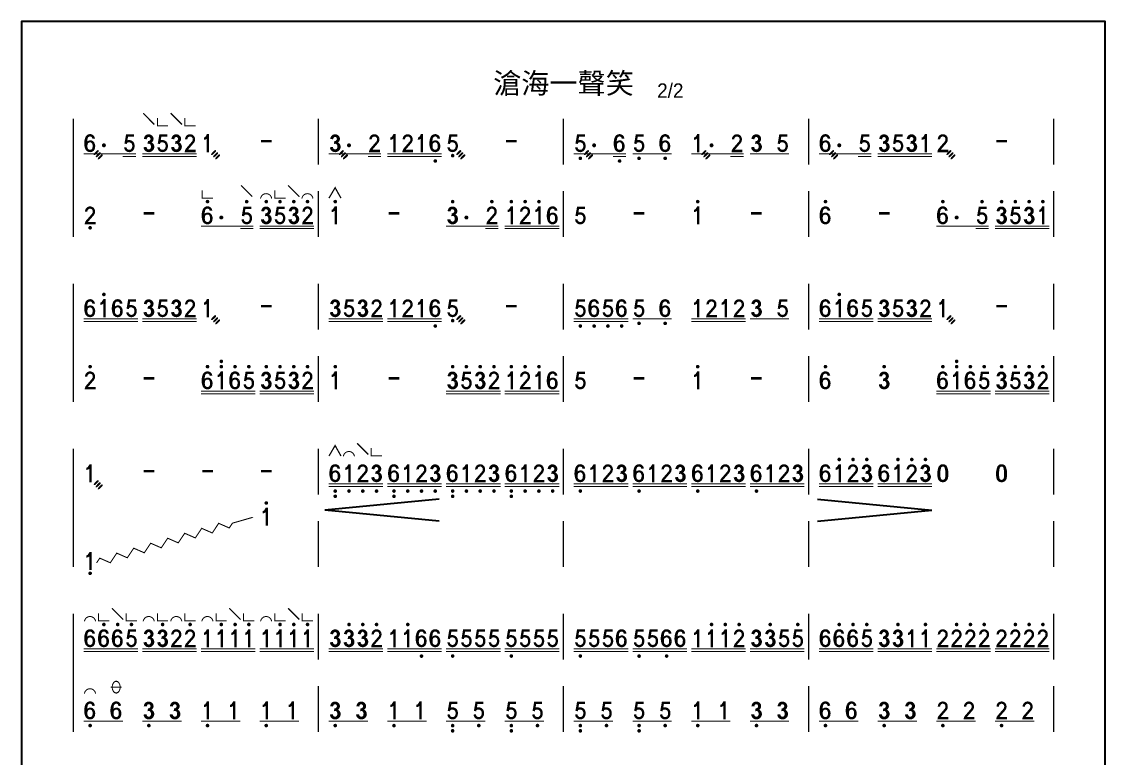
# Model space of a CAD drawing. Header units: millimetres. Extents: x 41 to 281, y 18 to 645.
# Drawn here: x 71.4 to 281.4, y 172.3 to 314.9 of the extents above; entities that cross this region are included whole.
import ezdxf
from ezdxf.enums import TextEntityAlignment as Align

# ---------------------------------------------------------------- set-up
doc = ezdxf.new("R2010")
doc.units = ezdxf.units.MM
for name, color, linetype in [('bar', 181, 'Continuous'), ('main', 7, 'Continuous'), ('TEXT', 2, 'Continuous'), ('圖層1', 1, 'Continuous'), ('自繪線', 1, 'Continuous')]:
    doc.layers.add(name, color=color, linetype=linetype)
doc.styles.add('文字', font='kaiu.ttf')
doc.styles.add('音符_數字', font='MS PGothic.ttf', dxfattribs={"height": 3})

# ---------------------------------------------------------------- blocks, each defined once
blk = doc.blocks.new('M-NOTE6')
blk.add_lwpolyline([(0.191, 0.753, 0.144, 0.13, 0.41111), (-0.008, 0.935, 0.13, 0.141, 0.309347), (-0.2, 0.793, 0.141, 0.16, 0.057122), (-0.234, 0.636, 0.16, 0.164, 0.01489), (-0.245, 0.491, 0.164, 0.142, 0.084777), (-0.211, 0.222, 0.142, 0.13, 0.31935), (-0.008, 0.065, 0.13, 0.142, 0.359939), (0.194, 0.219, 0.142, 0.144, 0.050524), (0.209, 0.336, 0.144, 0.133, 0.101442), (0.187, 0.466, 0.133, 0.124, 0.125753), (0.118, 0.56, 0.124, 0.111, 0.200462), (-0.008, 0.598, 0.111, 0.1, 0.142765), (-0.127, 0.551, 0.1, 0.098, 0.181596), (-0.189, 0.448, 0.098, 0.098, 0.095331), (-0.188, 0.224, 0.098, 0.098, -2.819908)], format="xyseb")
at = {"layer": 'Defpoints'}
for p in [(0, 1), (-0.363, 0), (0, 0), (0.363, 0)]:
    blk.add_point(p, dxfattribs=at)
at = {"layer": 'Defpoints', "flags": 1}
for tag, p in [('ITONE', (-0.071, 0.764)), ('IFINGE', (-0.071, 0.75)), ('ISCALE', (-0.071, 0.738)), ('INOTE', (-0.071, 0.726)), ('ITEMPO', (-0.071, 0.713)), ('ITOWFINGE', (-0.071, 0.702)), ('ISLUR', (-0.071, 0.69)), ('IRE1', (-0.071, 0.678))]:
    blk.add_attdef(tag, p, '', height=0.01, dxfattribs=at)
blk = doc.blocks.new('MT0100')
for points in [[(0.568, 0.693, 0, 0.024, 0), (0.571, 0.697, 0.024, 0.0366, 0), (0.575, 0.701, 0.0366, 0.0533, 0), (0.582, 0.708, 0.0533, 0.0649, 0), (0.589, 0.715, 0.0649, 0.0737, 0), (0.596, 0.722, 0.0737, 0.0807, 0), (0.603, 0.729, 0.0807, 0.0864, 0), (0.61, 0.736, 0.0864, 0.0916, 0), (0.617, 0.743, 0.0916, 0.0955, 0), (0.624, 0.75, 0.0955, 0.0993, 0), (0.631, 0.757, 0.0993, 0.106, 0), (0.653, 0.778, 0.106, 0.111, 0), (0.673, 0.799, 0.111, 0.111, 0), (0.794, 0.92, 0.111, 0.0976, 0), (0.8, 0.927, 0.0976, 0.0845, 0), (0.808, 0.934, 0.0845, 0.0671, 0), (0.815, 0.941, 0.0671, 0.0427, 0), (0.822, 0.948, 0.0427, 0.0207, 0), (0.826, 0.952, 0.0207, 0, 0), (0.827, 0.953, 0, 0, 0)], [(0.68, 0.574, 0, 0.024, 0), (0.683, 0.577, 0.024, 0.0366, 0), (0.687, 0.581, 0.0366, 0.0533, 0), (0.694, 0.588, 0.0533, 0.0649, 0), (0.701, 0.595, 0.0649, 0.0737, 0), (0.708, 0.602, 0.0737, 0.0807, 0), (0.715, 0.609, 0.0807, 0.0864, 0), (0.722, 0.616, 0.0864, 0.0916, 0), (0.729, 0.623, 0.0916, 0.0955, 0), (0.736, 0.631, 0.0955, 0.0993, 0), (0.743, 0.637, 0.0993, 0.106, 0), (0.765, 0.659, 0.106, 0.111, 0), (0.786, 0.68, 0.111, 0.111, 0), (0.906, 0.8, 0.111, 0.0976, 0), (0.912, 0.807, 0.0976, 0.0845, 0), (0.92, 0.814, 0.0845, 0.0671, 0), (0.927, 0.822, 0.0671, 0.0427, 0), (0.934, 0.829, 0.0427, 0.0207, 0), (0.938, 0.832, 0.0207, 0, 0), (0.939, 0.833, 0, 0, 0)], [(0.792, 0.458, 0, 0.024, 0), (0.795, 0.461, 0.024, 0.0366, 0), (0.799, 0.465, 0.0366, 0.0533, 0), (0.806, 0.472, 0.0533, 0.0649, 0), (0.813, 0.479, 0.0649, 0.0737, 0), (0.82, 0.486, 0.0737, 0.0807, 0), (0.827, 0.493, 0.0807, 0.0864, 0), (0.834, 0.5, 0.0864, 0.0916, 0), (0.841, 0.507, 0.0916, 0.0955, 0), (0.848, 0.514, 0.0955, 0.0993, 0), (0.855, 0.521, 0.0993, 0.106, 0), (0.877, 0.543, 0.106, 0.111, 0), (0.898, 0.564, 0.111, 0.111, 0), (1.018, 0.684, 0.111, 0.0976, 0), (1.024, 0.691, 0.0976, 0.0845, 0), (1.032, 0.698, 0.0845, 0.0671, 0), (1.039, 0.705, 0.0671, 0.0427, 0), (1.046, 0.712, 0.0427, 0.0207, 0), (1.05, 0.716, 0.0207, 0, 0), (1.051, 0.717, 0, 0, 0)]]:
    blk.add_lwpolyline(points, format="xyseb")
blk = doc.blocks.new('M-NOTE.')
at = {"const_width": 0.11}
blk.add_lwpolyline([(-0.055, 0.38, 1), (0.055, 0.38, 1)], format="xyb", close=True, dxfattribs=at)
at = {"layer": 'Defpoints'}
for p in [(0, 1), (-0.363, 0), (0, 0), (0.363, 0)]:
    blk.add_point(p, dxfattribs=at)
at = {"layer": 'Defpoints', "flags": 1}
for tag, p in [('ITONE', (-0.028, 0.669)), ('IFINGE', (-0.028, 0.655)), ('ISCALE', (-0.028, 0.643)), ('INOTE', (-0.028, 0.631)), ('ITEMPO', (-0.028, 0.618)), ('ITOWFINGE', (-0.028, 0.607)), ('ISLUR', (-0.028, 0.595)), ('IRE1', (-0.028, 0.583))]:
    blk.add_attdef(tag, p, '', height=0.01, dxfattribs=at)
blk = doc.blocks.new('M-NOTE5')
at = {"const_width": 0.13}
blk.add_lwpolyline([(0.258, 0.921), (-0.127, 0.921), (-0.207, 0.461), (-0.191, 0.553, -0.366599), (0.163, 0.535, -0.073179), (0.183, 0.51, -0.280064), (0.177, 0.162, -0.029409), (0.166, 0.146, -0.688982), (-0.225, 0.275, -1.046171)], format="xyb", dxfattribs=at)
at = {"layer": 'Defpoints'}
for p in [(0, 1), (-0.363, 0), (0, 0), (0.363, 0)]:
    blk.add_point(p, dxfattribs=at)
at = {"layer": 'Defpoints', "flags": 1}
for tag, p in [('ITONE', (-0.041, 0.792)), ('IFINGE', (-0.041, 0.778)), ('ISCALE', (-0.041, 0.767)), ('INOTE', (-0.041, 0.754)), ('ITEMPO', (-0.041, 0.741)), ('ITOWFINGE', (-0.041, 0.73)), ('ISLUR', (-0.041, 0.718)), ('IRE1', (-0.041, 0.706))]:
    blk.add_attdef(tag, p, '', height=0.01, dxfattribs=at)
blk = doc.blocks.new('M-NOTE3')
for points in [[(-0.062, 0.528, 0.165, 0.121, 0), (-0.025, 0.522, 0.121, 0.1, 0), (0.01, 0.517, 0.1, 0.102, 0), (0.045, 0.511, 0.102, 0.147, -0.168198), (0.15, 0.455, 0.147, 0.172, -0.08479), (0.189, 0.395, 0.172, 0.186, -0.110749), (0.209, 0.292, 0.186, 0.171, -0.159875), (0.16, 0.157, 0.171, 0.156, -0.111563), (0.083, 0.095, 0.156, 0.151, -0.134423), (-0.014, 0.076, 0.151, 0.158, -0.132123), (-0.121, 0.113, 0.158, 0.167, -0.13805), (-0.189, 0.195, 0.167, 0.172, -0.07676), (-0.213, 0.281, 0.172, 0.172, -5.748251)], [(-0.199, 0.724, 0.16, 0.16, -0.10382), (-0.16, 0.834, 0.16, 0.15, -0.26465), (-0.016, 0.914, 0.15, 0.15, -0.031289), (0.028, 0.911, 0.15, 0.155, -0.125097), (0.093, 0.885, 0.155, 0.17, -0.136959), (0.164, 0.794, 0.17, 0.164, -0.215029), (0.159, 0.664, 0.164, 0.12, -0.329036), (-0.058, 0.551, 0.12, 0.12, 0.078474)]]:
    blk.add_lwpolyline(points, format="xyseb")
at = {"layer": 'Defpoints'}
for p in [(0, 1), (-0.363, 0), (0.363, 0), (0, 0)]:
    blk.add_point(p, dxfattribs=at)
at = {"layer": 'Defpoints', "flags": 1}
for tag, p in [('ITONE', (-0.212, 0.652)), ('IFINGE', (-0.212, 0.638)), ('ISCALE', (-0.212, 0.627)), ('INOTE', (-0.212, 0.614)), ('ITEMPO', (-0.212, 0.601)), ('ITOWFINGE', (-0.212, 0.59)), ('ISLUR', (-0.212, 0.578)), ('IRE1', (-0.212, 0.566))]:
    blk.add_attdef(tag, p, '', height=0.01, dxfattribs=at)
blk = doc.blocks.new('MT0120')
at = {"const_width": 0.07}
blk.add_lwpolyline([(0.669, -0.115), (0.046, 0.509)], dxfattribs=at)
blk = doc.blocks.new('MT0122')
at = {"const_width": 0.0566}
blk.add_lwpolyline([(0.666, -0.112), (0.071, -0.112), (0.071, 0.318)], dxfattribs=at)
blk = doc.blocks.new('M-NOTE2')
at = {"const_width": 0.13}
blk.add_lwpolyline([(-0.214, 0.707, -0.440003), (-0.001, 0.931, 0.00282), (0.001, 0.931, -0.340003), (0.201, 0.776, 0.000825), (0.202, 0.775, -0.24748), (0.147, 0.541), (-0.167, 0.176, 0.179983), (-0.233, 0, 1.078715)], format="xyb", dxfattribs=at)
blk.add_lwpolyline([(0.298, 0.065), (-0.225, 0.065)], dxfattribs=at)
at = {"layer": 'Defpoints'}
for p in [(0, 1), (-0.363, 0), (0, 0), (0.363, 0)]:
    blk.add_point(p, dxfattribs=at)
at = {"layer": 'Defpoints', "flags": 1}
for tag, p in [('ITONE', (-0.241, 0.688)), ('IFINGE', (-0.241, 0.674)), ('ISCALE', (-0.241, 0.662)), ('INOTE', (-0.241, 0.65)), ('ITEMPO', (-0.241, 0.637)), ('ITOWFINGE', (-0.241, 0.625)), ('ISLUR', (-0.241, 0.614)), ('IRE1', (-0.241, 0.602))]:
    blk.add_attdef(tag, p, '', height=0.01, dxfattribs=at)
blk = doc.blocks.new('M-NOTE1')
at = {"const_width": 0.13}
blk.add_lwpolyline([(-0.204, 0.748, 0.254816), (-0.061, 0.825), (0.025, 0.958), (0.025, 1), (0.025, 0)], format="xyb", dxfattribs=at)
at = {"layer": 'Defpoints'}
for p in [(0, 1), (-0.363, 0), (0, 0), (0.363, 0)]:
    blk.add_point(p, dxfattribs=at)
at = {"layer": 'Defpoints', "flags": 1}
for tag, p in [('ITONE', (-0.168, 0.591)), ('IFINGE', (-0.168, 0.577)), ('ISCALE', (-0.168, 0.565)), ('INOTE', (-0.168, 0.553)), ('ITEMPO', (-0.168, 0.54)), ('ITOWFINGE', (-0.168, 0.528)), ('ISLUR', (-0.168, 0.517)), ('IRE1', (-0.168, 0.505))]:
    blk.add_attdef(tag, p, '', height=0.01, dxfattribs=at)
blk = doc.blocks.new('M-NOTE-')
at = {"const_width": 0.135}
blk.add_lwpolyline([(-0.295, 0.612), (0.295, 0.612)], dxfattribs=at)
at = {"layer": 'Defpoints'}
for p in [(0, 1), (-0.363, 0), (0, 0), (0.363, 0)]:
    blk.add_point(p, dxfattribs=at)
at = {"layer": 'Defpoints', "flags": 1}
for tag, p in [('ITONE', (-0.259, 0.801)), ('IFINGE', (-0.259, 0.787)), ('ISCALE', (-0.259, 0.776)), ('INOTE', (-0.259, 0.763)), ('ITEMPO', (-0.259, 0.75)), ('ITOWFINGE', (-0.259, 0.739)), ('ISLUR', (-0.259, 0.727)), ('IRE1', (-0.259, 0.715))]:
    blk.add_attdef(tag, p, '', height=0.01, dxfattribs=at)
blk = doc.blocks.new('M-SCALEa')
at = {"const_width": 0.1}
blk.add_lwpolyline([(-0.05, -0.19, -1), (0.05, -0.19, -1)], format="xyb", close=True, dxfattribs=at)
blk = doc.blocks.new('M-SCALE1')
at = {"const_width": 0.1}
blk.add_lwpolyline([(-0.05, 1.26, 1), (0.05, 1.26, 1)], format="xyb", close=True, dxfattribs=at)
blk = doc.blocks.new('M-SCALEb')
at = {"const_width": 0.1}
for points in [[(-0.05, -0.19, -1), (0.05, -0.19, -1)], [(-0.05, -0.48, -1), (0.05, -0.48, -1)]]:
    blk.add_lwpolyline(points, format="xyb", close=True, dxfattribs=at)
blk = doc.blocks.new('MT0118')
at = {"const_width": 0.07}
blk.add_lwpolyline([(0.016, -0.117), (0.356, 0.463), (0.681, -0.117)], dxfattribs=at)
blk = doc.blocks.new('MT0099')
at = {"const_width": 0.055}
blk.add_lwpolyline([(0.05, -0.136, -0.878023), (0.663, -0.136, -3.761329)], format="xyb", dxfattribs=at)
blk = doc.blocks.new('M-NOTE0')
blk.add_lwpolyline([(0.174, 0.807, 0.15, 0.13, 0.328891), (0, 0.935, 0.13, 0.15, 0.328891), (-0.174, 0.807, 0.15, 0.17, 0.062992), (-0.224, 0.52, 0.17, 0.16, 0.062992), (-0.202, 0.229, 0.16, 0.13, 0.355801), (0, 0.065, 0.13, 0.16, 0.355801), (0.202, 0.229, 0.16, 0.17, 0.062992), (0.224, 0.52, 0.17, 0.15, 0.062992), (0.174, 0.807, 0.15, 0.15, -2.719681)], format="xyseb")
at = {"layer": 'Defpoints'}
for p in [(0, 1), (-0.363, 0), (0, 0), (0.363, 0)]:
    blk.add_point(p, dxfattribs=at)
at = {"layer": 'Defpoints', "flags": 1}
for tag, p in [('ITONE', (-0.063, 0.388)), ('IFINGE', (-0.063, 0.374)), ('ISCALE', (-0.063, 0.363)), ('INOTE', (-0.063, 0.35)), ('ITEMPO', (-0.063, 0.338)), ('ITOWFINGE', (-0.063, 0.326)), ('ISLUR', (-0.063, 0.314)), ('IRE1', (-0.063, 0.302))]:
    blk.add_attdef(tag, p, '', height=0.01, dxfattribs=at)
blk = doc.blocks.new('M-SCALE2')
at = {"const_width": 0.1}
for points in [[(-0.05, 1.55, 1), (0.05, 1.55, 1)], [(-0.05, 1.26, 1), (0.05, 1.26, 1)]]:
    blk.add_lwpolyline(points, format="xyb", close=True, dxfattribs=at)
blk = doc.blocks.new('MT0045')
at = {"const_width": 0.07}
blk.add_lwpolyline([(0.047, 0.22), (0.667, 0.22)], dxfattribs=at)
blk.add_lwpolyline([(0.357, -0.101, 0.071, 0.058, -0.245991), (0.213, -0.025, 0.058, 0.049, -0.152667), (0.136, 0.22, 0.049, 0.058, -0.152667), (0.213, 0.466, 0.058, 0.071, -0.245991), (0.357, 0.541, 0.071, 0.058, -0.245991), (0.501, 0.466, 0.058, 0.049, -0.152667), (0.577, 0.22, 0.049, 0.058, -0.152667), (0.501, -0.025, 0.058, 0.071, -0.245991), (0.357, -0.101, 0.071, 0.071, -1.486997)], format="xyseb")

msp = doc.modelspace()

# ---------------------------------------------------------------- linework, layer by layer
at = {"layer": 'bar', "const_width": 0.259}
for points in [[(81.39, 296.1), (81.39, 273.2)], [(128.89, 296.1), (128.89, 287.2)], [(176.39, 296.1), (176.39, 287.2)], [(223.89, 296.1), (223.89, 287.2)], [(271.39, 296.1), (271.39, 287.2)], [(128.89, 282.1), (128.89, 273.2)], [(176.39, 282.1), (176.39, 273.2)], [(223.89, 282.1), (223.89, 273.2)], [(271.39, 282.1), (271.39, 273.2)], [(81.39, 264.1), (81.39, 241.2)], [(128.89, 264.1), (128.89, 255.2)], [(176.39, 264.1), (176.39, 255.2)], [(223.89, 264.1), (223.89, 255.2)], [(271.39, 264.1), (271.39, 255.2)], [(128.89, 250.1), (128.89, 241.2)], [(176.39, 250.1), (176.39, 241.2)], [(223.89, 250.1), (223.89, 241.2)], [(271.39, 250.1), (271.39, 241.2)], [(81.39, 232.1), (81.39, 209.2)], [(128.89, 232.1), (128.89, 223.2)], [(176.39, 232.1), (176.39, 223.2)], [(223.89, 232.1), (223.89, 223.2)], [(271.39, 232.1), (271.39, 223.2)], [(128.89, 218.1), (128.89, 209.2)], [(176.39, 218.1), (176.39, 209.2)], [(223.89, 218.1), (223.89, 209.2)], [(271.39, 218.1), (271.39, 209.2)], [(81.39, 200.1), (81.39, 177.2)], [(128.89, 200.1), (128.89, 191.2)], [(176.39, 200.1), (176.39, 191.2)], [(223.89, 200.1), (223.89, 191.2)], [(271.39, 200.1), (271.39, 191.2)], [(128.89, 186.1), (128.89, 177.2)], [(176.39, 186.1), (176.39, 177.2)], [(223.89, 186.1), (223.89, 177.2)], [(271.39, 186.1), (271.39, 177.2)]]:
    msp.add_lwpolyline(points, dxfattribs=at)
at = {"layer": 'Defpoints'}
msp.add_lwpolyline([(281.39, 17.93), (281.39, 314.93), (71.39, 314.93), (71.39, 17.93)], close=True, dxfattribs=at)
at = {"layer": 'main'}
for points in [[(83.39, 289.28, 0.196, 0.196, 0), (93.53, 289.28, 0, 0, 0)], [(90.99, 288.79, 0.196, 0.196, 0), (93.53, 288.79, 0, 0, 0)], [(94.77, 289.28, 0.196, 0.196, 0), (105.31, 289.28, 0, 0, 0)], [(94.77, 288.79, 0.196, 0.196, 0), (105.31, 288.79, 0, 0, 0)], [(130.89, 289.28, 0.196, 0.196, 0), (141.03, 289.28, 0, 0, 0)], [(138.49, 288.79, 0.196, 0.196, 0), (141.03, 288.79, 0, 0, 0)], [(142.27, 289.28, 0.196, 0.196, 0), (152.81, 289.28, 0, 0, 0)], [(142.27, 288.79, 0.196, 0.196, 0), (152.81, 288.79, 0, 0, 0)], [(178.39, 289.28, 0.196, 0.196, 0), (188.53, 289.28, 0, 0, 0)], [(185.99, 288.79, 0.196, 0.196, 0), (188.53, 288.79, 0, 0, 0)], [(189.77, 289.28, 0.196, 0.196, 0), (197.37, 289.28, 0, 0, 0)], [(201.14, 289.28, 0.196, 0.196, 0), (211.28, 289.28, 0, 0, 0)], [(208.74, 288.79, 0.196, 0.196, 0), (211.28, 288.79, 0, 0, 0)], [(212.52, 289.28, 0.196, 0.196, 0), (220.12, 289.28, 0, 0, 0)], [(225.89, 289.28, 0.196, 0.196, 0), (236.03, 289.28, 0, 0, 0)], [(233.49, 288.79, 0.196, 0.196, 0), (236.03, 288.79, 0, 0, 0)], [(237.27, 289.28, 0.196, 0.196, 0), (247.81, 289.28, 0, 0, 0)], [(237.27, 288.79, 0.196, 0.196, 0), (247.81, 288.79, 0, 0, 0)], [(106.14, 275.28, 0.196, 0.196, 0), (116.28, 275.28, 0, 0, 0)], [(117.52, 275.28, 0.196, 0.196, 0), (128.06, 275.28, 0, 0, 0)], [(153.64, 275.28, 0.196, 0.196, 0), (163.78, 275.28, 0, 0, 0)], [(165.02, 275.28, 0.196, 0.196, 0), (175.56, 275.28, 0, 0, 0)], [(248.64, 275.28, 0.196, 0.196, 0), (258.78, 275.28, 0, 0, 0)], [(260.02, 275.28, 0.196, 0.196, 0), (270.56, 275.28, 0, 0, 0)], [(113.74, 274.79, 0.196, 0.196, 0), (116.28, 274.79, 0, 0, 0)], [(117.52, 274.79, 0.196, 0.196, 0), (128.06, 274.79, 0, 0, 0)], [(161.24, 274.79, 0.196, 0.196, 0), (163.78, 274.79, 0, 0, 0)], [(165.02, 274.79, 0.196, 0.196, 0), (175.56, 274.79, 0, 0, 0)], [(256.24, 274.79, 0.196, 0.196, 0), (258.78, 274.79, 0, 0, 0)], [(260.02, 274.79, 0.196, 0.196, 0), (270.56, 274.79, 0, 0, 0)], [(83.39, 257.28, 0.196, 0.196, 0), (93.94, 257.28, 0, 0, 0)], [(83.39, 256.79, 0.196, 0.196, 0), (93.94, 256.79, 0, 0, 0)], [(94.77, 257.28, 0.196, 0.196, 0), (105.31, 257.28, 0, 0, 0)], [(94.77, 256.79, 0.196, 0.196, 0), (105.31, 256.79, 0, 0, 0)], [(130.89, 257.28, 0.196, 0.196, 0), (141.44, 257.28, 0, 0, 0)], [(130.89, 256.79, 0.196, 0.196, 0), (141.44, 256.79, 0, 0, 0)], [(142.27, 257.28, 0.196, 0.196, 0), (152.81, 257.28, 0, 0, 0)], [(142.27, 256.79, 0.196, 0.196, 0), (152.81, 256.79, 0, 0, 0)], [(178.39, 257.28, 0.196, 0.196, 0), (188.94, 257.28, 0, 0, 0)], [(178.39, 256.79, 0.196, 0.196, 0), (188.94, 256.79, 0, 0, 0)], [(189.77, 257.28, 0.196, 0.196, 0), (197.37, 257.28, 0, 0, 0)], [(201.14, 257.28, 0.196, 0.196, 0), (211.69, 257.28, 0, 0, 0)], [(201.14, 256.79, 0.196, 0.196, 0), (211.69, 256.79, 0, 0, 0)], [(212.52, 257.28, 0.196, 0.196, 0), (220.12, 257.28, 0, 0, 0)], [(225.89, 257.28, 0.196, 0.196, 0), (236.44, 257.28, 0, 0, 0)], [(225.89, 256.79, 0.196, 0.196, 0), (236.44, 256.79, 0, 0, 0)], [(237.27, 257.28, 0.196, 0.196, 0), (247.81, 257.28, 0, 0, 0)], [(237.27, 256.79, 0.196, 0.196, 0), (247.81, 256.79, 0, 0, 0)], [(106.14, 243.28, 0.196, 0.196, 0), (116.69, 243.28, 0, 0, 0)], [(106.14, 242.79, 0.196, 0.196, 0), (116.69, 242.79, 0, 0, 0)], [(117.52, 243.28, 0.196, 0.196, 0), (128.06, 243.28, 0, 0, 0)], [(117.52, 242.79, 0.196, 0.196, 0), (128.06, 242.79, 0, 0, 0)], [(153.64, 243.28, 0.196, 0.196, 0), (164.19, 243.28, 0, 0, 0)], [(153.64, 242.79, 0.196, 0.196, 0), (164.19, 242.79, 0, 0, 0)], [(165.02, 243.28, 0.196, 0.196, 0), (175.56, 243.28, 0, 0, 0)], [(165.02, 242.79, 0.196, 0.196, 0), (175.56, 242.79, 0, 0, 0)], [(248.64, 243.28, 0.196, 0.196, 0), (259.19, 243.28, 0, 0, 0)], [(248.64, 242.79, 0.196, 0.196, 0), (259.19, 242.79, 0, 0, 0)], [(260.02, 243.28, 0.196, 0.196, 0), (270.56, 243.28, 0, 0, 0)], [(260.02, 242.79, 0.196, 0.196, 0), (270.56, 242.79, 0, 0, 0)], [(130.89, 225.28, 0.196, 0.196, 0), (141.44, 225.28, 0, 0, 0)], [(130.89, 224.79, 0.196, 0.196, 0), (141.44, 224.79, 0, 0, 0)], [(142.27, 225.28, 0.196, 0.196, 0), (152.81, 225.28, 0, 0, 0)], [(142.27, 224.79, 0.196, 0.196, 0), (152.81, 224.79, 0, 0, 0)], [(153.64, 225.28, 0.196, 0.196, 0), (164.19, 225.28, 0, 0, 0)], [(153.64, 224.79, 0.196, 0.196, 0), (164.19, 224.79, 0, 0, 0)], [(165.02, 225.28, 0.196, 0.196, 0), (175.56, 225.28, 0, 0, 0)], [(165.02, 224.79, 0.196, 0.196, 0), (175.56, 224.79, 0, 0, 0)], [(178.39, 225.28, 0.196, 0.196, 0), (188.94, 225.28, 0, 0, 0)], [(178.39, 224.79, 0.196, 0.196, 0), (188.94, 224.79, 0, 0, 0)], [(189.77, 225.28, 0.196, 0.196, 0), (200.31, 225.28, 0, 0, 0)], [(189.77, 224.79, 0.196, 0.196, 0), (200.31, 224.79, 0, 0, 0)], [(201.14, 225.28, 0.196, 0.196, 0), (211.69, 225.28, 0, 0, 0)], [(201.14, 224.79, 0.196, 0.196, 0), (211.69, 224.79, 0, 0, 0)], [(212.52, 225.28, 0.196, 0.196, 0), (223.06, 225.28, 0, 0, 0)], [(212.52, 224.79, 0.196, 0.196, 0), (223.06, 224.79, 0, 0, 0)], [(225.89, 225.28, 0.196, 0.196, 0), (236.44, 225.28, 0, 0, 0)], [(225.89, 224.79, 0.196, 0.196, 0), (236.44, 224.79, 0, 0, 0)], [(237.27, 225.28, 0.196, 0.196, 0), (247.81, 225.28, 0, 0, 0)], [(237.27, 224.79, 0.196, 0.196, 0), (247.81, 224.79, 0, 0, 0)], [(83.39, 193.28, 0.196, 0.196, 0), (93.94, 193.28, 0, 0, 0)], [(94.77, 193.28, 0.196, 0.196, 0), (105.31, 193.28, 0, 0, 0)], [(106.14, 193.28, 0.196, 0.196, 0), (116.69, 193.28, 0, 0, 0)], [(117.52, 193.28, 0.196, 0.196, 0), (128.06, 193.28, 0, 0, 0)], [(130.89, 193.28, 0.196, 0.196, 0), (141.44, 193.28, 0, 0, 0)], [(142.27, 193.28, 0.196, 0.196, 0), (152.81, 193.28, 0, 0, 0)], [(153.64, 193.28, 0.196, 0.196, 0), (164.19, 193.28, 0, 0, 0)], [(165.02, 193.28, 0.196, 0.196, 0), (175.56, 193.28, 0, 0, 0)], [(178.39, 193.28, 0.196, 0.196, 0), (188.94, 193.28, 0, 0, 0)], [(189.77, 193.28, 0.196, 0.196, 0), (200.31, 193.28, 0, 0, 0)], [(201.14, 193.28, 0.196, 0.196, 0), (211.69, 193.28, 0, 0, 0)], [(212.52, 193.28, 0.196, 0.196, 0), (223.06, 193.28, 0, 0, 0)], [(225.89, 193.28, 0.196, 0.196, 0), (236.44, 193.28, 0, 0, 0)], [(237.27, 193.28, 0.196, 0.196, 0), (247.81, 193.28, 0, 0, 0)], [(248.64, 193.28, 0.196, 0.196, 0), (259.19, 193.28, 0, 0, 0)], [(260.02, 193.28, 0.196, 0.196, 0), (270.56, 193.28, 0, 0, 0)], [(83.39, 192.79, 0.196, 0.196, 0), (93.94, 192.79, 0, 0, 0)], [(94.77, 192.79, 0.196, 0.196, 0), (105.31, 192.79, 0, 0, 0)], [(106.14, 192.79, 0.196, 0.196, 0), (116.69, 192.79, 0, 0, 0)], [(117.52, 192.79, 0.196, 0.196, 0), (128.06, 192.79, 0, 0, 0)], [(130.89, 192.79, 0.196, 0.196, 0), (141.44, 192.79, 0, 0, 0)], [(142.27, 192.79, 0.196, 0.196, 0), (152.81, 192.79, 0, 0, 0)], [(153.64, 192.79, 0.196, 0.196, 0), (164.19, 192.79, 0, 0, 0)], [(165.02, 192.79, 0.196, 0.196, 0), (175.56, 192.79, 0, 0, 0)], [(178.39, 192.79, 0.196, 0.196, 0), (188.94, 192.79, 0, 0, 0)], [(189.77, 192.79, 0.196, 0.196, 0), (200.31, 192.79, 0, 0, 0)], [(201.14, 192.79, 0.196, 0.196, 0), (211.69, 192.79, 0, 0, 0)], [(212.52, 192.79, 0.196, 0.196, 0), (223.06, 192.79, 0, 0, 0)], [(225.89, 192.79, 0.196, 0.196, 0), (236.44, 192.79, 0, 0, 0)], [(237.27, 192.79, 0.196, 0.196, 0), (247.81, 192.79, 0, 0, 0)], [(248.64, 192.79, 0.196, 0.196, 0), (259.19, 192.79, 0, 0, 0)], [(260.02, 192.79, 0.196, 0.196, 0), (270.56, 192.79, 0, 0, 0)], [(83.39, 179.28, 0.196, 0.196, 0), (91, 179.28, 0, 0, 0)], [(94.77, 179.28, 0.196, 0.196, 0), (102.37, 179.28, 0, 0, 0)], [(106.14, 179.28, 0.196, 0.196, 0), (113.75, 179.28, 0, 0, 0)], [(117.52, 179.28, 0.196, 0.196, 0), (125.12, 179.28, 0, 0, 0)], [(130.89, 179.28, 0.196, 0.196, 0), (138.5, 179.28, 0, 0, 0)], [(142.27, 179.28, 0.196, 0.196, 0), (149.87, 179.28, 0, 0, 0)], [(153.64, 179.28, 0.196, 0.196, 0), (161.25, 179.28, 0, 0, 0)], [(165.02, 179.28, 0.196, 0.196, 0), (172.62, 179.28, 0, 0, 0)], [(178.39, 179.28, 0.196, 0.196, 0), (186, 179.28, 0, 0, 0)], [(189.77, 179.28, 0.196, 0.196, 0), (197.37, 179.28, 0, 0, 0)], [(201.14, 179.28, 0.196, 0.196, 0), (208.75, 179.28, 0, 0, 0)], [(212.52, 179.28, 0.196, 0.196, 0), (220.12, 179.28, 0, 0, 0)], [(225.89, 179.28, 0.196, 0.196, 0), (233.5, 179.28, 0, 0, 0)], [(237.27, 179.28, 0.196, 0.196, 0), (244.87, 179.28, 0, 0, 0)], [(248.64, 179.28, 0.196, 0.196, 0), (256.25, 179.28, 0, 0, 0)], [(260.02, 179.28, 0.196, 0.196, 0), (267.62, 179.28, 0, 0, 0)]]:
    msp.add_lwpolyline(points, format="xyseb", dxfattribs=at)
at = {"layer": '圖層1'}
for p, q in [((152.31, 222.34), (130.16, 220.2)), ((225.61, 222.34), (247.76, 220.2)), ((152.31, 218.05), (130.16, 220.2)), ((225.61, 218.05), (247.76, 220.2))]:
    msp.add_line(p, q, dxfattribs=at)
msp.add_lwpolyline([(85.9, 209.97, 0.2, 0.2, 0), (86.52, 210.9, 0.2, 0.2, 0), (88.57, 210, 0.2, 0.2, 0), (89.81, 211.87, 0.2, 0.2, 0), (91.86, 210.97, 0.2, 0.2, 0), (93.11, 212.83, 0.2, 0.2, 0), (95.16, 211.93, 0.2, 0.2, 0), (96.4, 213.79, 0.2, 0.2, 0), (98.45, 212.89, 0.2, 0.2, 0), (99.69, 214.76, 0.2, 0.2, 0), (101.74, 213.86, 0.2, 0.2, 0), (102.99, 215.72, 0.2, 0.2, 0), (105.04, 214.82, 0.2, 0.2, 0), (106.28, 216.68, 0.2, 0.2, 0), (108.33, 215.78, 0.2, 0.2, 0), (109.57, 217.65, 0.2, 0.2, 0), (111.62, 216.75, 0.2, 0.2, 0), (112.24, 217.68, 0.2, 0.2, 0), (113.77, 218.12, 1.5, 0, 0), (116.37, 218.88, 0, 0, 0)], format="xyseb", dxfattribs=at)

# ---------------------------------------------------------------- block references
at = {"xscale": 3.5, "yscale": 3.5, "zscale": 3.5}
for name, p in [('MT0120', (94.77, 295.39)), ('MT0122', (97.44, 295.11)), ('MT0120', (100.11, 295.39)), ('MT0122', (102.77, 295.11)), ('MT0100', (83.39, 286.64)), ('MT0100', (106.14, 286.64)), ('MT0100', (130.89, 286.64)), ('MT0100', (153.64, 286.64)), ('MT0100', (178.39, 286.64)), ('MT0100', (201.14, 286.64)), ('MT0100', (225.89, 286.64)), ('MT0100', (248.64, 286.64)), ('M-SCALEa', (151.54, 288.57)), ('M-SCALEa', (154.91, 289.62)), ('M-SCALEa', (179.66, 289.09)), ('M-SCALEa', (187.26, 288.57)), ('M-SCALEa', (191.04, 289.09)), ('M-SCALEa', (196.1, 289.09)), ('MT0122', (106.14, 281.11)), ('MT0120', (113.74, 281.39)), ('MT0099', (117.52, 281.11)), ('MT0122', (120.19, 281.11)), ('MT0120', (122.86, 281.39)), ('MT0099', (125.52, 281.11)), ('MT0118', (130.89, 281.11)), ('M-SCALE1', (107.41, 275.62)), ('M-SCALE1', (115.01, 275.62)), ('M-SCALE1', (118.79, 275.62)), ('M-SCALE1', (121.46, 275.62)), ('M-SCALE1', (124.13, 275.62)), ('M-SCALE1', (126.79, 275.62)), ('M-SCALE1', (132.16, 275.62)), ('M-SCALE1', (154.91, 275.62)), ('M-SCALE1', (162.51, 275.62)), ('M-SCALE1', (166.29, 275.62)), ('M-SCALE1', (168.96, 275.62)), ('M-SCALE1', (171.63, 275.62)), ('M-SCALE1', (202.41, 275.62)), ('M-SCALE1', (227.16, 275.62)), ('M-SCALE1', (249.91, 275.62)), ('M-SCALE1', (257.51, 275.62)), ('M-SCALE1', (261.29, 275.62)), ('M-SCALE1', (263.96, 275.62)), ('M-SCALE1', (266.63, 275.62)), ('M-SCALE1', (269.29, 275.62)), ('M-SCALEa', (84.66, 275.62)), ('M-SCALE1', (87.33, 257.62)), ('M-SCALE1', (229.83, 257.62)), ('MT0100', (106.14, 254.64)), ('M-SCALEa', (151.54, 256.57)), ('M-SCALEa', (154.91, 257.62)), ('MT0100', (153.64, 254.64)), ('M-SCALEa', (179.66, 256.57)), ('M-SCALEa', (182.33, 256.57)), ('M-SCALEa', (185, 256.57)), ('M-SCALEa', (187.67, 256.57)), ('M-SCALEa', (191.04, 257.09)), ('M-SCALEa', (196.1, 257.09)), ('MT0100', (248.64, 254.64)), ('M-SCALE1', (84.66, 243.62)), ('M-SCALE1', (107.41, 243.62)), ('M-SCALE2', (110.08, 243.62)), ('M-SCALE1', (112.75, 243.62)), ('M-SCALE1', (115.42, 243.62)), ('M-SCALE1', (118.79, 243.62)), ('M-SCALE1', (121.46, 243.62)), ('M-SCALE1', (124.13, 243.62)), ('M-SCALE1', (126.79, 243.62)), ('M-SCALE1', (132.16, 243.62)), ('M-SCALE1', (154.91, 243.62)), ('M-SCALE1', (157.58, 243.62)), ('M-SCALE1', (160.25, 243.62)), ('M-SCALE1', (162.92, 243.62)), ('M-SCALE1', (166.29, 243.62)), ('M-SCALE1', (168.96, 243.62)), ('M-SCALE1', (171.63, 243.62)), ('M-SCALE1', (202.41, 243.62)), ('M-SCALE1', (227.16, 243.62)), ('M-SCALE1', (238.54, 243.62)), ('M-SCALE1', (249.91, 243.62)), ('M-SCALE2', (252.58, 243.62)), ('M-SCALE1', (255.25, 243.62)), ('M-SCALE1', (257.92, 243.62)), ('M-SCALE1', (261.29, 243.62)), ('M-SCALE1', (263.96, 243.62)), ('M-SCALE1', (266.63, 243.62)), ('M-SCALE1', (269.29, 243.62)), ('MT0120', (136.23, 231.39)), ('MT0118', (130.89, 231.11)), ('MT0099', (133.56, 231.11)), ('MT0122', (138.9, 231.11)), ('M-SCALE1', (229.83, 225.62)), ('M-SCALE1', (232.5, 225.62)), ('M-SCALE1', (235.17, 225.62)), ('M-SCALE1', (241.21, 225.62)), ('M-SCALE1', (243.88, 225.62)), ('M-SCALE1', (246.54, 225.62)), ('MT0100', (83.39, 222.64)), ('M-SCALEb', (132.16, 224.57)), ('M-SCALEa', (134.83, 224.57)), ('M-SCALEa', (137.5, 224.57)), ('M-SCALEa', (140.17, 224.57)), ('M-SCALEb', (143.54, 224.57)), ('M-SCALEa', (146.21, 224.57)), ('M-SCALEa', (148.88, 224.57)), ('M-SCALEa', (151.54, 224.57)), ('M-SCALEb', (154.91, 224.57)), ('M-SCALEa', (157.58, 224.57)), ('M-SCALEa', (160.25, 224.57)), ('M-SCALEa', (162.92, 224.57)), ('M-SCALEb', (166.29, 224.57)), ('M-SCALEa', (168.96, 224.57)), ('M-SCALEa', (171.63, 224.57)), ('M-SCALEa', (174.29, 224.57)), ('M-SCALEa', (179.66, 224.57)), ('M-SCALEa', (191.04, 224.57)), ('M-SCALEa', (202.41, 224.57)), ('M-SCALEa', (213.79, 224.57)), ('M-SCALE1', (118.79, 217.18)), ('M-SCALEa', (84.66, 208.62)), ('MT0099', (83.39, 199.11)), ('MT0122', (86.06, 199.11)), ('MT0120', (88.73, 199.39)), ('MT0122', (91.4, 199.11)), ('MT0099', (94.77, 199.11)), ('MT0122', (97.44, 199.11)), ('MT0099', (100.11, 199.11)), ('MT0122', (102.77, 199.11)), ('MT0099', (106.14, 199.11)), ('MT0122', (108.81, 199.11)), ('MT0120', (111.48, 199.39)), ('MT0122', (114.15, 199.11)), ('MT0099', (117.52, 199.11)), ('MT0122', (120.19, 199.11)), ('MT0120', (122.86, 199.39)), ('MT0122', (125.52, 199.11)), ('M-SCALE1', (87.33, 193.62)), ('M-SCALE1', (90, 193.62)), ('M-SCALE1', (92.67, 193.62)), ('M-SCALE1', (98.71, 193.62)), ('M-SCALE1', (104.04, 193.62)), ('M-SCALE1', (110.08, 193.62)), ('M-SCALE1', (112.75, 193.62)), ('M-SCALE1', (115.42, 193.62)), ('M-SCALE1', (121.46, 193.62)), ('M-SCALE1', (124.13, 193.62)), ('M-SCALE1', (126.79, 193.62)), ('M-SCALE1', (134.83, 193.62)), ('M-SCALE1', (137.5, 193.62)), ('M-SCALE1', (140.17, 193.62)), ('M-SCALE1', (146.21, 193.62)), ('M-SCALE1', (205.08, 193.62)), ('M-SCALE1', (207.75, 193.62)), ('M-SCALE1', (210.42, 193.62)), ('M-SCALE1', (216.46, 193.62)), ('M-SCALE1', (221.79, 193.62)), ('M-SCALE1', (229.83, 193.62)), ('M-SCALE1', (232.5, 193.62)), ('M-SCALE1', (235.17, 193.62)), ('M-SCALE1', (241.21, 193.62)), ('M-SCALE1', (246.54, 193.62)), ('M-SCALE1', (252.58, 193.62)), ('M-SCALE1', (255.25, 193.62)), ('M-SCALE1', (257.92, 193.62)), ('M-SCALE1', (263.96, 193.62)), ('M-SCALE1', (266.63, 193.62)), ('M-SCALE1', (269.29, 193.62)), ('M-SCALEa', (148.88, 192.57)), ('M-SCALEa', (154.91, 192.57)), ('M-SCALEa', (166.29, 192.57)), ('M-SCALEa', (179.66, 192.57)), ('M-SCALEa', (191.04, 192.57)), ('M-SCALEa', (196.38, 192.57)), ('MT0045', (88.46, 185.11)), ('MT0099', (83.39, 185.11)), ('M-SCALEa', (84.66, 179.09)), ('M-SCALEa', (96.04, 179.09)), ('M-SCALEa', (107.41, 179.09)), ('M-SCALEa', (118.79, 179.09)), ('M-SCALEa', (132.16, 179.09)), ('M-SCALEa', (143.54, 179.09)), ('M-SCALEb', (154.91, 179.09)), ('M-SCALEa', (159.98, 179.09)), ('M-SCALEb', (166.29, 179.09)), ('M-SCALEa', (171.35, 179.09)), ('M-SCALEb', (179.66, 179.09)), ('M-SCALEa', (184.73, 179.09)), ('M-SCALEb', (191.04, 179.09)), ('M-SCALEa', (196.1, 179.09)), ('M-SCALEa', (202.41, 179.09)), ('M-SCALEa', (213.79, 179.09)), ('M-SCALEa', (227.16, 179.09)), ('M-SCALEa', (238.54, 179.09)), ('M-SCALEa', (249.91, 179.09)), ('M-SCALEa', (261.29, 179.09))]:
    msp.add_blockref(name, p, dxfattribs=at)
at = {"layer": 'main', "xscale": 3.5, "yscale": 3.5, "zscale": 3.5}
for name, p in [('M-NOTE6', (84.66, 289.62)), ('M-NOTE.', (87.33, 289.62)), ('M-NOTE5', (92.26, 289.62)), ('M-NOTE3', (96.04, 289.62)), ('M-NOTE5', (98.71, 289.62)), ('M-NOTE3', (101.38, 289.62)), ('M-NOTE2', (104.04, 289.62)), ('M-NOTE1', (107.41, 289.62)), ('M-NOTE-', (118.79, 289.62)), ('M-NOTE3', (132.16, 289.62)), ('M-NOTE.', (134.83, 289.62)), ('M-NOTE2', (139.76, 289.62)), ('M-NOTE1', (143.54, 289.62)), ('M-NOTE2', (146.21, 289.62)), ('M-NOTE1', (148.88, 289.62)), ('M-NOTE6', (151.54, 289.62)), ('M-NOTE5', (154.91, 289.62)), ('M-NOTE-', (166.29, 289.62)), ('M-NOTE5', (179.66, 289.62)), ('M-NOTE.', (182.33, 289.62)), ('M-NOTE6', (187.26, 289.62)), ('M-NOTE5', (191.04, 289.62)), ('M-NOTE6', (196.1, 289.62)), ('M-NOTE1', (202.41, 289.62)), ('M-NOTE.', (205.08, 289.62)), ('M-NOTE2', (210.01, 289.62)), ('M-NOTE3', (213.79, 289.62)), ('M-NOTE5', (218.85, 289.62)), ('M-NOTE6', (227.16, 289.62)), ('M-NOTE.', (229.83, 289.62)), ('M-NOTE5', (234.76, 289.62)), ('M-NOTE3', (238.54, 289.62)), ('M-NOTE5', (241.21, 289.62)), ('M-NOTE3', (243.88, 289.62)), ('M-NOTE1', (246.54, 289.62)), ('M-NOTE2', (249.91, 289.62)), ('M-NOTE-', (261.29, 289.62)), ('M-NOTE1', (132.16, 275.62)), ('M-NOTE1', (166.29, 275.62)), ('M-NOTE1', (171.63, 275.62)), ('M-NOTE1', (202.41, 275.62)), ('M-NOTE1', (269.29, 275.62)), ('M-NOTE2', (84.66, 275.62)), ('M-NOTE-', (96.04, 275.62)), ('M-NOTE6', (107.41, 275.62)), ('M-NOTE.', (110.08, 275.62)), ('M-NOTE5', (115.01, 275.62)), ('M-NOTE3', (118.79, 275.62)), ('M-NOTE5', (121.46, 275.62)), ('M-NOTE3', (124.13, 275.62)), ('M-NOTE2', (126.79, 275.62)), ('M-NOTE-', (143.54, 275.62)), ('M-NOTE3', (154.91, 275.62)), ('M-NOTE.', (157.58, 275.62)), ('M-NOTE2', (162.51, 275.62)), ('M-NOTE2', (168.96, 275.62)), ('M-NOTE6', (174.29, 275.62)), ('M-NOTE5', (179.66, 275.62)), ('M-NOTE-', (191.04, 275.62)), ('M-NOTE-', (213.79, 275.62)), ('M-NOTE6', (227.16, 275.62)), ('M-NOTE-', (238.54, 275.62)), ('M-NOTE6', (249.91, 275.62)), ('M-NOTE.', (252.58, 275.62)), ('M-NOTE5', (257.51, 275.62)), ('M-NOTE3', (261.29, 275.62)), ('M-NOTE5', (263.96, 275.62)), ('M-NOTE3', (266.63, 275.62)), ('M-NOTE6', (84.66, 257.62)), ('M-NOTE1', (87.33, 257.62)), ('M-NOTE6', (90, 257.62)), ('M-NOTE5', (92.67, 257.62)), ('M-NOTE3', (96.04, 257.62)), ('M-NOTE5', (98.71, 257.62)), ('M-NOTE3', (101.38, 257.62)), ('M-NOTE2', (104.04, 257.62)), ('M-NOTE1', (107.41, 257.62)), ('M-NOTE-', (118.79, 257.62)), ('M-NOTE3', (132.16, 257.62)), ('M-NOTE5', (134.83, 257.62)), ('M-NOTE3', (137.5, 257.62)), ('M-NOTE2', (140.17, 257.62)), ('M-NOTE1', (143.54, 257.62)), ('M-NOTE2', (146.21, 257.62)), ('M-NOTE1', (148.88, 257.62)), ('M-NOTE6', (151.54, 257.62)), ('M-NOTE5', (154.91, 257.62)), ('M-NOTE-', (166.29, 257.62)), ('M-NOTE5', (179.66, 257.62)), ('M-NOTE6', (182.33, 257.62)), ('M-NOTE5', (185, 257.62)), ('M-NOTE6', (187.67, 257.62)), ('M-NOTE5', (191.04, 257.62)), ('M-NOTE6', (196.1, 257.62)), ('M-NOTE1', (202.41, 257.62)), ('M-NOTE2', (205.08, 257.62)), ('M-NOTE1', (207.75, 257.62)), ('M-NOTE2', (210.42, 257.62)), ('M-NOTE3', (213.79, 257.62)), ('M-NOTE5', (218.85, 257.62)), ('M-NOTE6', (227.16, 257.62)), ('M-NOTE1', (229.83, 257.62)), ('M-NOTE6', (232.5, 257.62)), ('M-NOTE5', (235.17, 257.62)), ('M-NOTE3', (238.54, 257.62)), ('M-NOTE5', (241.21, 257.62)), ('M-NOTE3', (243.88, 257.62)), ('M-NOTE2', (246.54, 257.62)), ('M-NOTE1', (249.91, 257.62)), ('M-NOTE-', (261.29, 257.62)), ('M-NOTE2', (84.66, 243.62)), ('M-NOTE-', (96.04, 243.62)), ('M-NOTE6', (107.41, 243.62)), ('M-NOTE1', (110.08, 243.62)), ('M-NOTE6', (112.75, 243.62)), ('M-NOTE5', (115.42, 243.62)), ('M-NOTE3', (118.79, 243.62)), ('M-NOTE5', (121.46, 243.62)), ('M-NOTE3', (124.13, 243.62)), ('M-NOTE2', (126.79, 243.62)), ('M-NOTE1', (132.16, 243.62)), ('M-NOTE-', (143.54, 243.62)), ('M-NOTE3', (154.91, 243.62)), ('M-NOTE5', (157.58, 243.62)), ('M-NOTE3', (160.25, 243.62)), ('M-NOTE2', (162.92, 243.62)), ('M-NOTE1', (166.29, 243.62)), ('M-NOTE2', (168.96, 243.62)), ('M-NOTE1', (171.63, 243.62)), ('M-NOTE6', (174.29, 243.62)), ('M-NOTE5', (179.66, 243.62)), ('M-NOTE-', (191.04, 243.62)), ('M-NOTE1', (202.41, 243.62)), ('M-NOTE-', (213.79, 243.62)), ('M-NOTE6', (227.16, 243.62)), ('M-NOTE3', (238.54, 243.62)), ('M-NOTE6', (249.91, 243.62)), ('M-NOTE1', (252.58, 243.62)), ('M-NOTE6', (255.25, 243.62)), ('M-NOTE5', (257.92, 243.62)), ('M-NOTE3', (261.29, 243.62)), ('M-NOTE5', (263.96, 243.62)), ('M-NOTE3', (266.63, 243.62)), ('M-NOTE2', (269.29, 243.62)), ('M-NOTE1', (84.66, 225.62)), ('M-NOTE-', (96.04, 225.62)), ('M-NOTE-', (107.41, 225.62)), ('M-NOTE-', (118.79, 225.62)), ('M-NOTE6', (132.16, 225.62)), ('M-NOTE1', (134.83, 225.62)), ('M-NOTE2', (137.5, 225.62)), ('M-NOTE3', (140.17, 225.62)), ('M-NOTE6', (143.54, 225.62)), ('M-NOTE1', (146.21, 225.62)), ('M-NOTE2', (148.88, 225.62)), ('M-NOTE3', (151.54, 225.62)), ('M-NOTE6', (154.91, 225.62)), ('M-NOTE1', (157.58, 225.62)), ('M-NOTE2', (160.25, 225.62)), ('M-NOTE3', (162.92, 225.62)), ('M-NOTE6', (166.29, 225.62)), ('M-NOTE1', (168.96, 225.62)), ('M-NOTE2', (171.63, 225.62)), ('M-NOTE3', (174.29, 225.62)), ('M-NOTE6', (179.66, 225.62)), ('M-NOTE1', (182.33, 225.62)), ('M-NOTE2', (185, 225.62)), ('M-NOTE3', (187.67, 225.62)), ('M-NOTE6', (191.04, 225.62)), ('M-NOTE1', (193.71, 225.62)), ('M-NOTE2', (196.38, 225.62)), ('M-NOTE3', (199.04, 225.62)), ('M-NOTE6', (202.41, 225.62)), ('M-NOTE1', (205.08, 225.62)), ('M-NOTE2', (207.75, 225.62)), ('M-NOTE3', (210.42, 225.62)), ('M-NOTE6', (213.79, 225.62)), ('M-NOTE1', (216.46, 225.62)), ('M-NOTE2', (219.13, 225.62)), ('M-NOTE3', (221.79, 225.62)), ('M-NOTE6', (227.16, 225.62)), ('M-NOTE1', (229.83, 225.62)), ('M-NOTE2', (232.5, 225.62)), ('M-NOTE3', (235.17, 225.62)), ('M-NOTE6', (238.54, 225.62)), ('M-NOTE1', (241.21, 225.62)), ('M-NOTE2', (243.88, 225.62)), ('M-NOTE3', (246.54, 225.62)), ('M-NOTE0', (249.91, 225.62)), ('M-NOTE0', (261.29, 225.62)), ('M-NOTE1', (118.79, 217.18)), ('M-NOTE1', (84.66, 208.62)), ('M-NOTE6', (84.66, 193.62)), ('M-NOTE6', (87.33, 193.62)), ('M-NOTE6', (90, 193.62)), ('M-NOTE5', (92.67, 193.62)), ('M-NOTE3', (96.04, 193.62)), ('M-NOTE3', (98.71, 193.62)), ('M-NOTE2', (101.38, 193.62)), ('M-NOTE2', (104.04, 193.62)), ('M-NOTE1', (107.41, 193.62)), ('M-NOTE1', (110.08, 193.62)), ('M-NOTE1', (112.75, 193.62)), ('M-NOTE1', (115.42, 193.62)), ('M-NOTE1', (118.79, 193.62)), ('M-NOTE1', (121.46, 193.62)), ('M-NOTE1', (124.13, 193.62)), ('M-NOTE1', (126.79, 193.62)), ('M-NOTE3', (132.16, 193.62)), ('M-NOTE3', (134.83, 193.62)), ('M-NOTE3', (137.5, 193.62)), ('M-NOTE2', (140.17, 193.62)), ('M-NOTE1', (143.54, 193.62)), ('M-NOTE1', (146.21, 193.62)), ('M-NOTE6', (148.88, 193.62)), ('M-NOTE6', (151.54, 193.62)), ('M-NOTE5', (154.91, 193.62)), ('M-NOTE5', (157.58, 193.62)), ('M-NOTE5', (160.25, 193.62)), ('M-NOTE5', (162.92, 193.62)), ('M-NOTE5', (166.29, 193.62)), ('M-NOTE5', (168.96, 193.62)), ('M-NOTE5', (171.63, 193.62)), ('M-NOTE5', (174.29, 193.62)), ('M-NOTE5', (179.66, 193.62)), ('M-NOTE5', (182.33, 193.62)), ('M-NOTE5', (185, 193.62)), ('M-NOTE6', (187.67, 193.62)), ('M-NOTE5', (191.04, 193.62)), ('M-NOTE5', (193.71, 193.62)), ('M-NOTE6', (196.38, 193.62)), ('M-NOTE6', (199.04, 193.62)), ('M-NOTE1', (202.41, 193.62)), ('M-NOTE1', (205.08, 193.62)), ('M-NOTE1', (207.75, 193.62)), ('M-NOTE2', (210.42, 193.62)), ('M-NOTE3', (213.79, 193.62)), ('M-NOTE3', (216.46, 193.62)), ('M-NOTE5', (219.13, 193.62)), ('M-NOTE5', (221.79, 193.62)), ('M-NOTE6', (227.16, 193.62)), ('M-NOTE6', (229.83, 193.62)), ('M-NOTE6', (232.5, 193.62)), ('M-NOTE5', (235.17, 193.62)), ('M-NOTE3', (238.54, 193.62)), ('M-NOTE3', (241.21, 193.62)), ('M-NOTE1', (243.88, 193.62)), ('M-NOTE1', (246.54, 193.62)), ('M-NOTE2', (249.91, 193.62)), ('M-NOTE2', (252.58, 193.62)), ('M-NOTE2', (255.25, 193.62)), ('M-NOTE2', (257.92, 193.62)), ('M-NOTE2', (261.29, 193.62)), ('M-NOTE2', (263.96, 193.62)), ('M-NOTE2', (266.63, 193.62)), ('M-NOTE2', (269.29, 193.62)), ('M-NOTE6', (84.66, 179.62)), ('M-NOTE6', (89.73, 179.62)), ('M-NOTE3', (96.04, 179.62)), ('M-NOTE3', (101.1, 179.62)), ('M-NOTE1', (107.41, 179.62)), ('M-NOTE1', (112.48, 179.62)), ('M-NOTE1', (118.79, 179.62)), ('M-NOTE1', (123.85, 179.62)), ('M-NOTE3', (132.16, 179.62)), ('M-NOTE3', (137.23, 179.62)), ('M-NOTE1', (143.54, 179.62)), ('M-NOTE1', (148.6, 179.62)), ('M-NOTE5', (154.91, 179.62)), ('M-NOTE5', (159.98, 179.62)), ('M-NOTE5', (166.29, 179.62)), ('M-NOTE5', (171.35, 179.62)), ('M-NOTE5', (179.66, 179.62)), ('M-NOTE5', (184.73, 179.62)), ('M-NOTE5', (191.04, 179.62)), ('M-NOTE5', (196.1, 179.62)), ('M-NOTE1', (202.41, 179.62)), ('M-NOTE1', (207.48, 179.62)), ('M-NOTE3', (213.79, 179.62)), ('M-NOTE3', (218.85, 179.62)), ('M-NOTE6', (227.16, 179.62)), ('M-NOTE6', (232.23, 179.62)), ('M-NOTE3', (238.54, 179.62)), ('M-NOTE3', (243.6, 179.62)), ('M-NOTE2', (249.91, 179.62)), ('M-NOTE2', (254.98, 179.62)), ('M-NOTE2', (261.29, 179.62)), ('M-NOTE2', (266.35, 179.62))]:
    msp.add_blockref(name, p, dxfattribs=at)

# ---------------------------------------------------------------- texts
at = {"layer": 'TEXT', "style": '文字'}
msp.add_text('滄海一聲笑', height=4, dxfattribs=at).set_placement((176.39, 300.98), align=Align.CENTER)
at = {"layer": '自繪線', "style": '音符_數字'}
msp.add_text('2/2', height=2.8, dxfattribs=at).set_placement((199.64, 300.16), align=Align.RIGHT)

doc.saveas('drawing.dxf')
